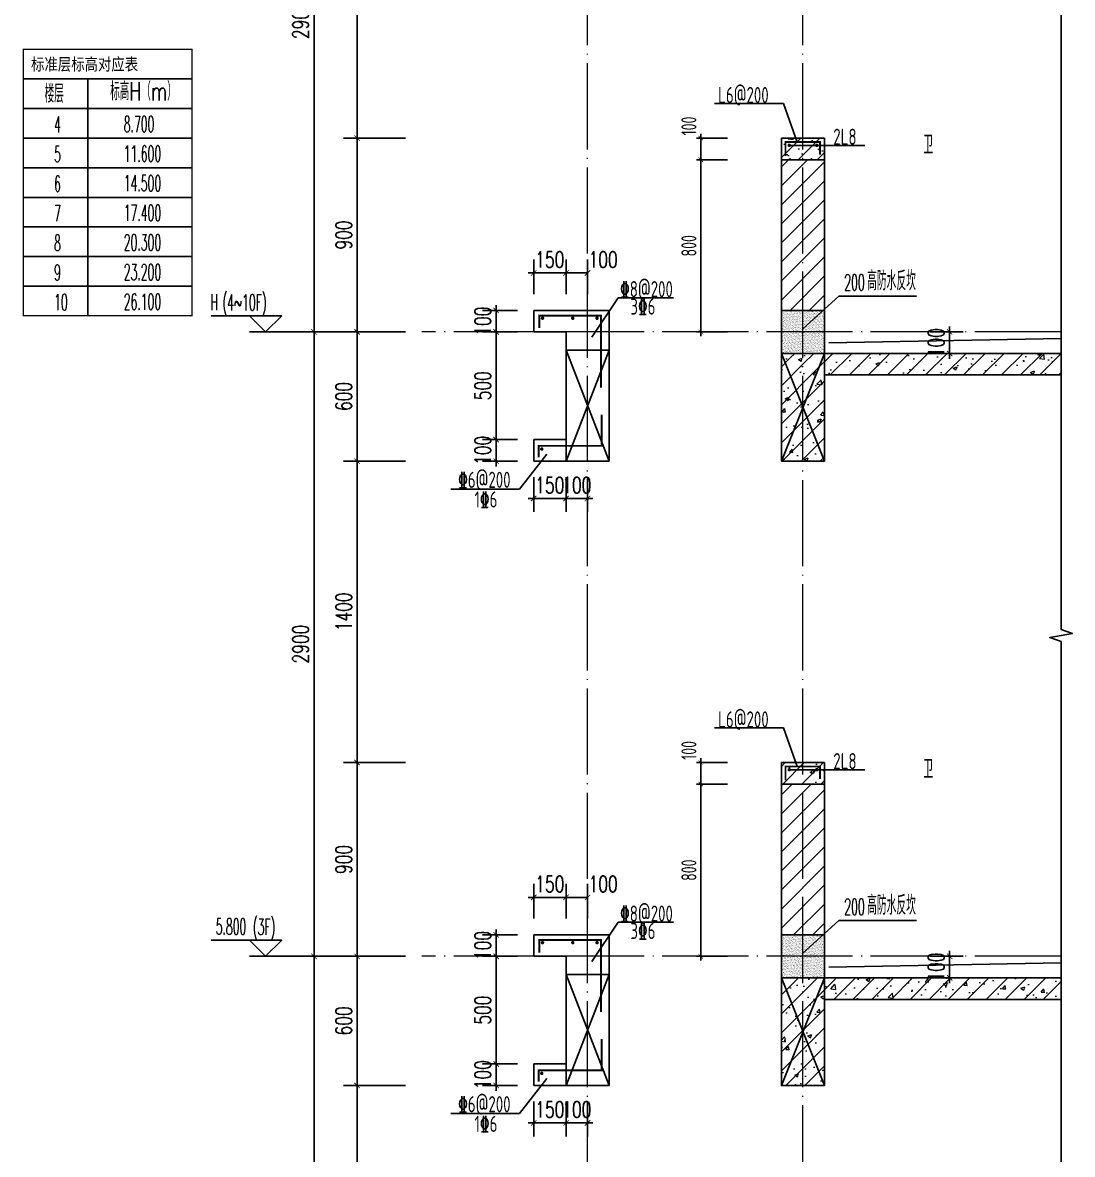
# Model space of a CAD drawing. Extents: x -461650 to 361314, y 245336 to 769729.
# Drawn here: x 307342 to 312216, y 665003 to 670259 of the extents above; entities that cross this region are included whole.
import ezdxf

# ---------------------------------------------------------------- set-up
doc = ezdxf.new("R2010")
doc.units = 0
doc.header["$LTSCALE"] = 1000
doc.linetypes.add('DOTE', pattern=[2.42, 2, -0.2, 0.02, -0.2])
doc.layers.get('0').update_dxf_attribs({"linetype": 'CONTINUOUS'})
doc.layers.get('DEFPOINTS').update_dxf_attribs({"linetype": 'CONTINUOUS'})
for name, color, linetype in [('C-Sheet-图框', 101, 'CONTINUOUS'), ('DIM', 2, 'CONTINUOUS'), ('DIM_ELEV', 3, 'CONTINUOUS'), ('DIM_IDEN', 67, 'CONTINUOUS'), ('DIM_SYMB', 3, 'CONTINUOUS'), ('PUB_DIM', 3, 'CONTINUOUS'), ('PUB_TEXT', 2, 'CONTINUOUS'), ('REIN', 6, 'CONTINUOUS'), ('S-大样-砼线', 7, 'CONTINUOUS'), ('S-引出线', 40, 'CONTINUOUS'), ('TEXT', 2, 'CONTINUOUS'), ('WALL', 5, 'CONTINUOUS'), ('看线', 251, 'CONTINUOUS'), ('立面-看线', 251, 'CONTINUOUS')]:
    doc.layers.add(name, color=color, linetype=linetype)
for name, color, linetype, lineweight in [('DOTE', 19, 'DOTE', 9), ('PUB_HATCH', 8, 'CONTINUOUS', 9), ('内粉刷', 37, 'CONTINUOUS', 9)]:
    doc.layers.add(name, color=color, linetype=linetype, lineweight=lineweight)
doc.styles.add('_TCH_DIM', font='SIMPLEX.shx', dxfattribs={"width": 0.7, "bigfont": 'GBCBIG.shx'})
doc.styles.add('_TCH_DIM_T3', font='SIMPLEX', dxfattribs={"width": 0.705882, "bigfont": 'GBCBIG'})
doc.styles.add('DIM_FONT_T3', font='SIMPLEX', dxfattribs={"width": 0.705882, "bigfont": 'GBCBIG'})
doc.styles.add('TSSD_DIMENSION', font='Tssdeng.shx', dxfattribs={"width": 0.7, "bigfont": 'tssdchn.shx'})
doc.styles.add('TSSD_REIN', font='tssdeng.shx', dxfattribs={"width": 0.7, "height": 300, "bigfont": 'tssdchn.shx'})
doc.styles.add('w', font='tssdeng.shx', dxfattribs={"width": 0.8, "bigfont": 'tssdchn.shx'})
doc.styles.add('宋体', font='', dxfattribs={"height": 50})
doc.styles.get('宋体').set_extended_font_data('SimSun')
doc.dimstyles.new('_TCH_ARCH&&25', dxfattribs={"dimtxt": 74.375, "dimasz": 25, "dimexe": 62.5, "dimexo": 75, "dimgap": 25, "dimtad": 1, "dimdec": 0, "dimzin": 0, "dimdsep": 46, "dimtxsty": '_TCH_DIM_T3', "dimblk": 'ARCHTICK', "dimcen": 0.09, "dimclrt": 7, "dimazin": 0, "dimtfac": 1, "dimtdec": 0, "dimtix": 1, "dimtmove": 2, "dimatfit": 3, "dimldrblk": 'ARCHTICK', "dimfxl": 0, "dimtolj": 1, "dimtzin": 0, "dimarcsym": 0})
doc.dimstyles.new('TSSD_20_20', dxfattribs={"dimtxt": 60, "dimasz": 20, "dimexe": 20, "dimexo": 50, "dimgap": 20, "dimtad": 1, "dimdec": 0, "dimzin": 0, "dimdsep": 46, "dimtxsty": 'TSSD_DIMENSION', "dimblk": 'ARCHTICK', "dimblk1": 'ARCHTICK', "dimblk2": 'ARCHTICK', "dimcen": 0, "dimdle": 20, "dimclrt": 7, "dimadec": 0, "dimazin": 0, "dimtfac": 1, "dimtdec": 0, "dimtix": 1, "dimtmove": 2, "dimatfit": 3, "dimfxl": 0, "dimtolj": 1, "dimtzin": 0, "dimarcsym": 0})
pattern_1 = [(45, (0, 0), (-44.194174, 44.194174), []), (50, (0, 0), (179.315046, -15.688034), [18.75, -206.25]), (355, (0, 0), (-34.687833, 188.048033), [15, -165]), (100.4514, (14.94, -1.3), (144.627345, 172.359886), [15.935047, -175.285528]), (46.1842, (0, 50), (266.81026, -41.379754), [28.125, -309.375]), (96.6356, (22.23, 46.55), (233.665676, 243.52947), [23.90257, -262.92825]), (351.1842, (0, 50), (233.66549, 243.52965), [22.5, -247.5]), (21, (25, 37.5), (149.226763, -100.654723), [18.75, -206.25]), (326, (25, 37.5), (60.828833, 181.28751), [15, -165]), (71.4514, (37.44, 29.11), (210.055657, 80.632624), [15.935047, -175.285528]), (37.5, (0, 0), (3.039964, 83.2234635), [0, -163, 0, -167.5, 0, -165.625]), (7.5, (0, 0), (65.767384, 98.602928), [0, -95.5, 0, -159.25, 0, -63.125]), (327.5, (-55.75, 0), (133.455609, -5.638718), [0, -62.5, 0, -195, 0, -258.75]), (317.5, (-80.75, 0), (145.796542, 25.026246), [0, -81.25, 0, -129.5, 0, -183.75])]

# ---------------------------------------------------------------- blocks, each defined once
blk = doc.blocks.new('A$C4D992532')
at = {"layer": 'C-Sheet-图框', "color": 0}
for p, q in [((-871.8, 1100), (-89.1, 1100)), ((-871.8, 1100), (-89.1, 1100)), ((-571.5, 1100), (-571.5, 0)), ((-871.8, 962.5), (-89.1, 962.5)), ((-871.8, 825), (-89.1, 825)), ((-871.8, 687.5), (-89.1, 687.5)), ((-871.8, 550), (-89.1, 550)), ((-871.8, 412.5), (-89.1, 412.5)), ((-871.8, 275), (-89.1, 275)), ((-871.8, 137.5), (-89.1, 137.5))]:
    blk.add_line(p, q, dxfattribs=at)
at = {"layer": 'C-Sheet-图框', "color": 0, "const_width": 6}
blk.add_lwpolyline([(-871.8, 0), (-89.1, 0), (-89.1, 1237.5), (-871.8, 1237.5)], close=True, dxfattribs=at)
at = {"layer": 'PUB_TEXT', "color": 2, "style": '宋体', "width": 0.8}
blk.add_text('标准层标高对应表', height=56.96, dxfattribs=at).set_placement((-835.8, 1139.9))
at = {"layer": 'PUB_TEXT', "style": '_TCH_DIM'}
for s, height, width, p in [('楼层', 84.4, 0.7, (-772.7, 989.5)), ('标高H（m）', 84.4, 0.7, (-468.2, 1000.6)), ('4', 74.4, 0.494118, (-728.4, 851.3)), ('8.700', 74.38, 0.494118, (-405, 853.2)), ('11.600', 74.38, 0.494118, (-405, 715.7)), ('5', 74.4, 0.494118, (-728.4, 713.8)), ('6', 74.4, 0.494118, (-728.4, 576.3)), ('14.500', 74.38, 0.494118, (-405, 578.2)), ('7', 74.4, 0.494118, (-728.4, 438.8)), ('17.400', 74.38, 0.494118, (-405, 440.7)), ('8', 74.4, 0.494118, (-728.4, 301.3)), ('20.300', 74.38, 0.494118, (-405, 303.2)), ('9', 74.4, 0.494118, (-728.4, 163.8)), ('23.200', 74.38, 0.494118, (-405, 165.7)), ('10', 74.38, 0.494118, (-728.4, 26.3)), ('26.100', 74.38, 0.494118, (-405, 28.2))]:
    blk.add_text(s, height=height, dxfattribs=dict(at, width=width)).set_placement(p)
blk = doc.blocks.new('_ArchTick')
at = {"color": 0, "linetype": 'ByBlock', "const_width": 0.15}
blk.add_lwpolyline([(-0.5, -0.5), (0.5, 0.5)], dxfattribs=at)
blk = doc.blocks.new('*D271')
at = {"layer": 'DEFPOINTS', "color": 0}
for p in [(932450.9, -117186.1), (932625.5, -117186.1), (932625.5, -117286.1)]:
    blk.add_point(p, dxfattribs=at)
at = {"layer": 'PUB_DIM', "color": 0, "lineweight": -2}
for p, q in [((932450.9, -117186.1), (932450.9, -117161.1)), ((932550.5, -117186.1), (932388.4, -117186.1)), ((932450.9, -117286.1), (932450.9, -117186.1)), ((932550.5, -117286.1), (932388.4, -117286.1)), ((932450.9, -117286.1), (932450.9, -117311.1))]:
    blk.add_line(p, q, dxfattribs=at)
at = {"layer": 'PUB_DIM', "color": 0, "lineweight": -2, "xscale": 25, "yscale": 25, "zscale": 25}
for p, rotation in [((932450.9, -117186.1), 270), ((932450.9, -117286.1), 90)]:
    blk.add_blockref('_ArchTick', p, dxfattribs=dict(at, rotation=rotation))
at = {"layer": 'PUB_DIM', "color": 7, "insert": (932388.7, -117236.1), "char_height": 74.38, "attachment_point": 5, "rotation": 90, "style": '_TCH_DIM_T3'}
blk.add_mtext('\\A1;100', dxfattribs=at)
blk = doc.blocks.new('*D272')
at = {"layer": 'DEFPOINTS', "color": 0}
for p in [(932450.9, -117286.1), (932625.5, -117286.1), (932625.5, -117786.1)]:
    blk.add_point(p, dxfattribs=at)
at = {"layer": 'PUB_DIM', "color": 0, "lineweight": -2}
for p, q in [((932550.5, -117286.1), (932388.4, -117286.1)), ((932450.9, -117786.1), (932450.9, -117286.1)), ((932550.5, -117786.1), (932388.4, -117786.1))]:
    blk.add_line(p, q, dxfattribs=at)
at = {"layer": 'PUB_DIM', "color": 0, "lineweight": -2, "xscale": 25, "yscale": 25, "zscale": 25}
for p, rotation in [((932450.9, -117286.1), 90), ((932450.9, -117786.1), 270)]:
    blk.add_blockref('_ArchTick', p, dxfattribs=dict(at, rotation=rotation))
at = {"layer": 'PUB_DIM', "color": 7, "insert": (932388.7, -117536.1), "char_height": 74.38, "attachment_point": 5, "rotation": 90, "style": '_TCH_DIM_T3'}
blk.add_mtext('\\A1;500', dxfattribs=at)
blk = doc.blocks.new('*D273')
at = {"layer": 'DEFPOINTS', "color": 0}
for p in [(932450.9, -117786.1), (932625.5, -117786.1), (932625.5, -117886.1)]:
    blk.add_point(p, dxfattribs=at)
at = {"layer": 'PUB_DIM', "color": 0, "lineweight": -2}
for p, q in [((932550.5, -117786.1), (932388.4, -117786.1)), ((932450.9, -117786.1), (932450.9, -117761.1)), ((932450.9, -117886.1), (932450.9, -117786.1)), ((932550.5, -117886.1), (932388.4, -117886.1)), ((932450.9, -117886.1), (932450.9, -117911.1))]:
    blk.add_line(p, q, dxfattribs=at)
at = {"layer": 'PUB_DIM', "color": 0, "lineweight": -2, "xscale": 25, "yscale": 25, "zscale": 25}
for p, rotation in [((932450.9, -117786.1), 270), ((932450.9, -117886.1), 90)]:
    blk.add_blockref('_ArchTick', p, dxfattribs=dict(at, rotation=rotation))
at = {"layer": 'PUB_DIM', "color": 7, "insert": (932388.7, -117836.1), "char_height": 74.38, "attachment_point": 5, "rotation": 90, "style": '_TCH_DIM_T3'}
blk.add_mtext('\\A1;100', dxfattribs=at)
blk = doc.blocks.new('*D274')
at = {"layer": 'DEFPOINTS', "color": 0}
for p in [(932625.5, -117886.1), (932775.5, -117886.1), (932775.5, -118059.8)]:
    blk.add_point(p, dxfattribs=at)
at = {"layer": 'PUB_DIM', "color": 0, "lineweight": -2}
for p, q in [((932625.5, -117961.1), (932625.5, -118122.3)), ((932775.5, -117961.1), (932775.5, -118122.3)), ((932625.5, -118059.8), (932600.5, -118059.8)), ((932625.5, -118059.8), (932775.5, -118059.8)), ((932775.5, -118059.8), (932800.5, -118059.8))]:
    blk.add_line(p, q, dxfattribs=at)
at = {"layer": 'PUB_DIM', "color": 0, "lineweight": -2, "xscale": 25, "yscale": 25, "zscale": 25}
blk.add_blockref('_ArchTick', (932625.5, -118059.8), dxfattribs=at)
at = {"layer": 'PUB_DIM', "color": 0, "lineweight": -2, "xscale": 25, "yscale": 25, "zscale": 25, "rotation": 180}
blk.add_blockref('_ArchTick', (932775.5, -118059.8), dxfattribs=at)
at = {"layer": 'PUB_DIM', "color": 7, "insert": (932700.5, -117997.6), "char_height": 74.38, "attachment_point": 5, "style": '_TCH_DIM_T3'}
blk.add_mtext('\\A1;150', dxfattribs=at)
blk = doc.blocks.new('*D275')
at = {"layer": 'DEFPOINTS', "color": 0}
for p in [(932775.5, -117886.1), (932875.5, -117886.1), (932875.5, -118059.8)]:
    blk.add_point(p, dxfattribs=at)
at = {"layer": 'PUB_DIM', "color": 0, "lineweight": -2}
for p, q in [((932775.5, -117961.1), (932775.5, -118122.3)), ((932875.5, -117961.1), (932875.5, -118122.3)), ((932775.5, -118059.8), (932750.5, -118059.8)), ((932775.5, -118059.8), (932875.5, -118059.8)), ((932875.5, -118059.8), (932900.5, -118059.8))]:
    blk.add_line(p, q, dxfattribs=at)
at = {"layer": 'PUB_DIM', "color": 0, "lineweight": -2, "xscale": 25, "yscale": 25, "zscale": 25}
blk.add_blockref('_ArchTick', (932775.5, -118059.8), dxfattribs=at)
at = {"layer": 'PUB_DIM', "color": 0, "lineweight": -2, "xscale": 25, "yscale": 25, "zscale": 25, "rotation": 180}
blk.add_blockref('_ArchTick', (932875.5, -118059.8), dxfattribs=at)
at = {"layer": 'PUB_DIM', "color": 7, "insert": (932825.5, -117997.6), "char_height": 74.38, "attachment_point": 5, "style": '_TCH_DIM_T3'}
blk.add_mtext('\\A1;100', dxfattribs=at)
blk = doc.blocks.new('*D276')
at = {"layer": 'DEFPOINTS', "color": 0}
for p in [(934390.7, -117286.1), (934556.7, -117286.1), (934390.7, -117386.1)]:
    blk.add_point(p, dxfattribs=at)
at = {"layer": 'PUB_DIM', "color": 0, "lineweight": -2}
for p, q in [((934556.7, -117286.1), (934556.7, -117261.1)), ((934465.7, -117286.1), (934619.2, -117286.1)), ((934556.7, -117386.1), (934556.7, -117286.1)), ((934465.7, -117386.1), (934619.2, -117386.1)), ((934556.7, -117386.1), (934556.7, -117411.1))]:
    blk.add_line(p, q, dxfattribs=at)
at = {"layer": 'PUB_DIM', "color": 0, "lineweight": -2, "xscale": 25, "yscale": 25, "zscale": 25}
for p, rotation in [((934556.7, -117286.1), 270), ((934556.7, -117386.1), 90)]:
    blk.add_blockref('_ArchTick', p, dxfattribs=dict(at, rotation=rotation))
at = {"layer": 'PUB_DIM', "color": 7, "insert": (934494.5, -117336.1), "char_height": 74.38, "attachment_point": 5, "rotation": 90, "style": '_TCH_DIM_T3'}
blk.add_mtext('\\A1;100', dxfattribs=at)
blk = doc.blocks.new('*D277')
at = {"layer": 'DEFPOINTS', "color": 0}
for p in [(932775.5, -117012.4), (932625.5, -117186.1), (932775.5, -117186.1)]:
    blk.add_point(p, dxfattribs=at)
at = {"layer": 'PUB_DIM', "color": 0, "lineweight": -2}
for p, q in [((932625.5, -117111.1), (932625.5, -116949.9)), ((932775.5, -117111.1), (932775.5, -116949.9)), ((932625.5, -117012.4), (932600.5, -117012.4)), ((932625.5, -117012.4), (932775.5, -117012.4)), ((932775.5, -117012.4), (932800.5, -117012.4))]:
    blk.add_line(p, q, dxfattribs=at)
at = {"layer": 'PUB_DIM', "color": 0, "lineweight": -2, "xscale": 25, "yscale": 25, "zscale": 25}
blk.add_blockref('_ArchTick', (932625.5, -117012.4), dxfattribs=at)
at = {"layer": 'PUB_DIM', "color": 0, "lineweight": -2, "xscale": 25, "yscale": 25, "zscale": 25, "rotation": 180}
blk.add_blockref('_ArchTick', (932775.5, -117012.4), dxfattribs=at)
at = {"layer": 'PUB_DIM', "color": 7, "insert": (932700.5, -116950.2), "char_height": 74.38, "attachment_point": 5, "style": '_TCH_DIM_T3'}
blk.add_mtext('\\A1;150', dxfattribs=at)
blk = doc.blocks.new('*D278')
at = {"layer": 'DEFPOINTS', "color": 0}
for p in [(932875.5, -117012.4), (932775.5, -117186.1), (932875.5, -117186.1)]:
    blk.add_point(p, dxfattribs=at)
at = {"layer": 'PUB_DIM', "color": 0, "lineweight": -2}
for p, q in [((932775.5, -117111.1), (932775.5, -116949.9)), ((932875.5, -117111.1), (932875.5, -116949.9)), ((932775.5, -117012.4), (932875.5, -117012.4))]:
    blk.add_line(p, q, dxfattribs=at)
at = {"layer": 'PUB_DIM', "color": 0, "lineweight": -2, "xscale": 25, "yscale": 25, "zscale": 25, "rotation": 180}
blk.add_blockref('_ArchTick', (932775.5, -117012.4), dxfattribs=at)
at = {"layer": 'PUB_DIM', "color": 0, "lineweight": -2, "xscale": 25, "yscale": 25, "zscale": 25}
blk.add_blockref('_ArchTick', (932875.5, -117012.4), dxfattribs=at)
at = {"layer": 'PUB_DIM', "color": 7, "insert": (932947.9, -116950.2), "char_height": 74.38, "attachment_point": 5, "style": '_TCH_DIM_T3'}
blk.add_mtext('\\A1;100', dxfattribs=at)
blk = doc.blocks.new('*D800')
at = {"layer": 'DEFPOINTS', "color": 0}
for p in [(308894.8, 665323), (309194.8, 665323), (309194.8, 663923)]:
    blk.add_point(p, dxfattribs=at)
at = {"layer": 'PUB_DIM', "color": 0, "lineweight": -2}
for p, q in [((309119.8, 665323), (308832.3, 665323)), ((308894.8, 663923), (308894.8, 665323)), ((309119.8, 663923), (308832.3, 663923))]:
    blk.add_line(p, q, dxfattribs=at)
at = {"layer": 'PUB_DIM', "color": 0, "lineweight": -2, "xscale": 25, "yscale": 25, "zscale": 25}
for p, rotation in [((308894.8, 665323), 90), ((308894.8, 663923), 270)]:
    blk.add_blockref('_ArchTick', p, dxfattribs=dict(at, rotation=rotation))
at = {"layer": 'PUB_DIM', "color": 7, "insert": (308832.6, 664623), "char_height": 74.38, "attachment_point": 5, "rotation": 90, "style": '_TCH_DIM_T3'}
blk.add_mtext('\\A1;1400', dxfattribs=at)
blk = doc.blocks.new('*D801')
at = {"layer": 'DEFPOINTS', "color": 0}
for p in [(308894.8, 665923), (309194.8, 665923), (309194.8, 665323)]:
    blk.add_point(p, dxfattribs=at)
at = {"layer": 'PUB_DIM', "color": 0, "lineweight": -2}
for p, q in [((309119.8, 665923), (308832.3, 665923)), ((308894.8, 665323), (308894.8, 665923)), ((309119.8, 665323), (308832.3, 665323))]:
    blk.add_line(p, q, dxfattribs=at)
at = {"layer": 'PUB_DIM', "color": 0, "lineweight": -2, "xscale": 25, "yscale": 25, "zscale": 25}
for p, rotation in [((308894.8, 665923), 90), ((308894.8, 665323), 270)]:
    blk.add_blockref('_ArchTick', p, dxfattribs=dict(at, rotation=rotation))
at = {"layer": 'PUB_DIM', "color": 7, "insert": (308832.6, 665623), "char_height": 74.38, "attachment_point": 5, "rotation": 90, "style": '_TCH_DIM_T3'}
blk.add_mtext('\\A1;600', dxfattribs=at)
blk = doc.blocks.new('*D802')
at = {"layer": 'DEFPOINTS', "color": 0}
for p in [(308894.8, 666823), (309194.8, 666823), (309194.8, 665923)]:
    blk.add_point(p, dxfattribs=at)
at = {"layer": 'PUB_DIM', "color": 0, "lineweight": -2}
for p, q in [((309119.8, 666823), (308832.3, 666823)), ((308894.8, 665923), (308894.8, 666823)), ((309119.8, 665923), (308832.3, 665923))]:
    blk.add_line(p, q, dxfattribs=at)
at = {"layer": 'PUB_DIM', "color": 0, "lineweight": -2, "xscale": 25, "yscale": 25, "zscale": 25}
for p, rotation in [((308894.8, 666823), 90), ((308894.8, 665923), 270)]:
    blk.add_blockref('_ArchTick', p, dxfattribs=dict(at, rotation=rotation))
at = {"layer": 'PUB_DIM', "color": 7, "insert": (308832.6, 666373), "char_height": 74.38, "attachment_point": 5, "rotation": 90, "style": '_TCH_DIM_T3'}
blk.add_mtext('\\A1;900', dxfattribs=at)
blk = doc.blocks.new('*D803')
at = {"layer": 'DEFPOINTS', "color": 0}
for p in [(308894.8, 668223), (309194.8, 668223), (309194.8, 666823)]:
    blk.add_point(p, dxfattribs=at)
at = {"layer": 'PUB_DIM', "color": 0, "lineweight": -2}
for p, q in [((309119.8, 668223), (308832.3, 668223)), ((308894.8, 666823), (308894.8, 668223)), ((309119.8, 666823), (308832.3, 666823))]:
    blk.add_line(p, q, dxfattribs=at)
at = {"layer": 'PUB_DIM', "color": 0, "lineweight": -2, "xscale": 25, "yscale": 25, "zscale": 25}
for p, rotation in [((308894.8, 668223), 90), ((308894.8, 666823), 270)]:
    blk.add_blockref('_ArchTick', p, dxfattribs=dict(at, rotation=rotation))
at = {"layer": 'PUB_DIM', "color": 7, "insert": (308832.6, 667523), "char_height": 74.38, "attachment_point": 5, "rotation": 90, "style": '_TCH_DIM_T3'}
blk.add_mtext('\\A1;1400', dxfattribs=at)
blk = doc.blocks.new('*D804')
at = {"layer": 'DEFPOINTS', "color": 0}
for p in [(308894.8, 668823), (309194.8, 668823), (309194.8, 668223)]:
    blk.add_point(p, dxfattribs=at)
at = {"layer": 'PUB_DIM', "color": 0, "lineweight": -2}
for p, q in [((309119.8, 668823), (308832.3, 668823)), ((308894.8, 668223), (308894.8, 668823)), ((309119.8, 668223), (308832.3, 668223))]:
    blk.add_line(p, q, dxfattribs=at)
at = {"layer": 'PUB_DIM', "color": 0, "lineweight": -2, "xscale": 25, "yscale": 25, "zscale": 25}
for p, rotation in [((308894.8, 668823), 90), ((308894.8, 668223), 270)]:
    blk.add_blockref('_ArchTick', p, dxfattribs=dict(at, rotation=rotation))
at = {"layer": 'PUB_DIM', "color": 7, "insert": (308832.6, 668523), "char_height": 74.38, "attachment_point": 5, "rotation": 90, "style": '_TCH_DIM_T3'}
blk.add_mtext('\\A1;600', dxfattribs=at)
blk = doc.blocks.new('*D805')
at = {"layer": 'DEFPOINTS', "color": 0}
for p in [(308894.8, 669723), (309194.8, 669723), (309194.8, 668823)]:
    blk.add_point(p, dxfattribs=at)
at = {"layer": 'PUB_DIM', "color": 0, "lineweight": -2}
for p, q in [((309119.8, 669723), (308832.3, 669723)), ((308894.8, 668823), (308894.8, 669723)), ((309119.8, 668823), (308832.3, 668823))]:
    blk.add_line(p, q, dxfattribs=at)
at = {"layer": 'PUB_DIM', "color": 0, "lineweight": -2, "xscale": 25, "yscale": 25, "zscale": 25}
for p, rotation in [((308894.8, 669723), 90), ((308894.8, 668823), 270)]:
    blk.add_blockref('_ArchTick', p, dxfattribs=dict(at, rotation=rotation))
at = {"layer": 'PUB_DIM', "color": 7, "insert": (308832.6, 669273), "char_height": 74.38, "attachment_point": 5, "rotation": 90, "style": '_TCH_DIM_T3'}
blk.add_mtext('\\A1;900', dxfattribs=at)
blk = doc.blocks.new('*D806')
at = {"layer": 'DEFPOINTS', "color": 0}
for p in [(308894.8, 671123), (309194.8, 671123), (309194.8, 669723)]:
    blk.add_point(p, dxfattribs=at)
at = {"layer": 'PUB_DIM', "color": 0, "lineweight": -2}
for p, q in [((309119.8, 671123), (308832.3, 671123)), ((308894.8, 669723), (308894.8, 671123)), ((309119.8, 669723), (308832.3, 669723))]:
    blk.add_line(p, q, dxfattribs=at)
at = {"layer": 'PUB_DIM', "color": 0, "lineweight": -2, "xscale": 25, "yscale": 25, "zscale": 25}
for p, rotation in [((308894.8, 671123), 90), ((308894.8, 669723), 270)]:
    blk.add_blockref('_ArchTick', p, dxfattribs=dict(at, rotation=rotation))
at = {"layer": 'PUB_DIM', "color": 7, "insert": (308832.6, 670423), "char_height": 74.38, "attachment_point": 5, "rotation": 90, "style": '_TCH_DIM_T3'}
blk.add_mtext('\\A1;1400', dxfattribs=at)
blk = doc.blocks.new('*D814')
at = {"layer": 'DEFPOINTS', "color": 0}
for p in [(308694.8, 665923), (309194.8, 665923), (309194.8, 663023)]:
    blk.add_point(p, dxfattribs=at)
at = {"layer": 'PUB_DIM', "color": 0, "lineweight": -2}
for p, q in [((309119.8, 665923), (308632.3, 665923)), ((308694.8, 663023), (308694.8, 665923)), ((309119.8, 663023), (308632.3, 663023))]:
    blk.add_line(p, q, dxfattribs=at)
at = {"layer": 'PUB_DIM', "color": 0, "lineweight": -2, "xscale": 25, "yscale": 25, "zscale": 25}
for p, rotation in [((308694.8, 665923), 90), ((308694.8, 663023), 270)]:
    blk.add_blockref('_ArchTick', p, dxfattribs=dict(at, rotation=rotation))
at = {"layer": 'PUB_DIM', "color": 7, "insert": (308632.6, 664473), "char_height": 74.38, "attachment_point": 5, "rotation": 90, "style": '_TCH_DIM_T3'}
blk.add_mtext('\\A1;2900', dxfattribs=at)
blk = doc.blocks.new('*D815')
at = {"layer": 'DEFPOINTS', "color": 0}
for p in [(308694.8, 668823), (309194.8, 668823), (309194.8, 665923)]:
    blk.add_point(p, dxfattribs=at)
at = {"layer": 'PUB_DIM', "color": 0, "lineweight": -2}
for p, q in [((309119.8, 668823), (308632.3, 668823)), ((308694.8, 665923), (308694.8, 668823)), ((309119.8, 665923), (308632.3, 665923))]:
    blk.add_line(p, q, dxfattribs=at)
at = {"layer": 'PUB_DIM', "color": 0, "lineweight": -2, "xscale": 25, "yscale": 25, "zscale": 25}
for p, rotation in [((308694.8, 668823), 90), ((308694.8, 665923), 270)]:
    blk.add_blockref('_ArchTick', p, dxfattribs=dict(at, rotation=rotation))
at = {"layer": 'PUB_DIM', "color": 7, "insert": (308632.6, 667373), "char_height": 74.38, "attachment_point": 5, "rotation": 90, "style": '_TCH_DIM_T3'}
blk.add_mtext('\\A1;2900', dxfattribs=at)
blk = doc.blocks.new('*D816')
at = {"layer": 'DEFPOINTS', "color": 0}
for p in [(308694.8, 671723), (309194.8, 671723), (309194.8, 668823)]:
    blk.add_point(p, dxfattribs=at)
at = {"layer": 'PUB_DIM', "color": 0, "lineweight": -2}
for p, q in [((309119.8, 671723), (308632.3, 671723)), ((308694.8, 668823), (308694.8, 671723)), ((309119.8, 668823), (308632.3, 668823))]:
    blk.add_line(p, q, dxfattribs=at)
at = {"layer": 'PUB_DIM', "color": 0, "lineweight": -2, "xscale": 25, "yscale": 25, "zscale": 25}
for p, rotation in [((308694.8, 671723), 90), ((308694.8, 668823), 270)]:
    blk.add_blockref('_ArchTick', p, dxfattribs=dict(at, rotation=rotation))
at = {"layer": 'PUB_DIM', "color": 7, "insert": (308632.6, 670273), "char_height": 74.38, "attachment_point": 5, "rotation": 90, "style": '_TCH_DIM_T3'}
blk.add_mtext('\\A1;2900', dxfattribs=at)
blk = doc.blocks.new('20210809.02282059')
at = {"layer": 'REIN', "const_width": 9}
blk.add_lwpolyline([(87484.2, 66580.9), (87484.2, 66644.7), (87644.1, 66644.7), (87644.1, 66586.8)], dxfattribs=at)
at = {"layer": 'REIN', "const_width": 8}
for points in [[(87497.7, 66629.7, 1), (87505.7, 66629.7, 1)], [(87625.1, 66629.7, 1), (87633.1, 66629.7, 1)]]:
    blk.add_lwpolyline(points, format="xyb", close=True, dxfattribs=at)
at = {"layer": 'S-引出线'}
for p, q in [((87474.6, 66823.8), (87154.5, 66823.8)), ((87538.8, 66644.7), (87474.6, 66823.8)), ((87501.7, 66629.7), (87853.3, 66629.7))]:
    blk.add_line(p, q, dxfattribs=at)
at = {"layer": 'TEXT', "style": 'w', "width": 0.7}
for s, p in [('L6@200', (87171.5, 66825.9)), ('2L8', (87706.2, 66632.1))]:
    blk.add_text(s, height=75, rotation=0, dxfattribs=at).set_placement(p)
blk = doc.blocks.new('A$C124E38C7')
at = {"layer": 'REIN'}
for points in [[(411.3, 827.6, 9, 9, 0), (411.3, 885.8, 9, 9, 0), (697.1, 885.8, 9, 9, 0), (697.1, 551.1, 9, 9, 0)], [(407.7, 227.9, 9, 9, 0), (407.7, 280.9, 9, 9, 0), (700.1, 280.9, 9, 9, 0), (700.1, 425.3, 9, 9, 0)]]:
    blk.add_lwpolyline(points, format="xyseb", dxfattribs=at)
at = {"layer": 'REIN', "const_width": 8}
for points in [[(421.8, 873.5, 1), (429.8, 873.5, 1)], [(562.3, 873.5, 1), (570.3, 873.5, 1)], [(674.9, 873.5, 1), (682.9, 873.5, 1)], [(418.3, 266.1, 1), (426.3, 266.1, 1)]]:
    blk.add_lwpolyline(points, format="xyb", close=True, dxfattribs=at)
at = {"layer": 'S-大样-砼线'}
for p, q in [((534.9, 724.9), (734.9, 209.8)), ((734.9, 724.9), (534.9, 209.8))]:
    blk.add_line(p, q, dxfattribs=at)
blk.add_lwpolyline([(734.9, 724.9), (534.9, 724.9), (534.9, 209.8), (734.9, 209.8)], close=True, dxfattribs=at)
at = {"layer": 'S-引出线'}
for points in [[(655.5, 786.1), (777.7, 968.3), (1034.7, 968.3)], [(445.3, 242.7), (318.6, 79.6), (0, 79.6)]]:
    blk.add_lwpolyline(points, dxfattribs=at)
at = {"layer": 'TEXT', "style": 'TSSD_REIN', "width": 0.7}
for s, p in [('%%1328@200', (785.9, 970.9)), ('3%%1326', (833.8, 890.1)), ('%%1326@200', (33.9, 85.5)), ('1%%1326', (110.1, -5.8))]:
    blk.add_text(s, height=75, rotation=0, dxfattribs=at).set_placement(p)
blk = doc.blocks.new('20210809.03232467')
at = {"layer": 'S-大样-砼线'}
for p, q in [((87154.5, 67080.9), (87354.5, 66580.9)), ((87354.5, 67080.9), (87154.5, 66580.9))]:
    blk.add_line(p, q, dxfattribs=at)
blk.add_lwpolyline([(87354.5, 67080.9), (87154.5, 67080.9), (87154.5, 66580.9), (87354.5, 66580.9)], close=True, dxfattribs=at)
blk = doc.blocks.new('*D2024')
at = {"layer": 'DEFPOINTS', "color": 0}
for p in [(310490.4, 666823), (310665, 666823), (310665, 666723)]:
    blk.add_point(p, dxfattribs=at)
at = {"layer": 'DIM', "color": 0, "lineweight": -2}
for p, q in [((310615, 666823), (310470.4, 666823)), ((310490.4, 666703), (310490.4, 666843)), ((310615, 666723), (310470.4, 666723))]:
    blk.add_line(p, q, dxfattribs=at)
at = {"layer": 'DIM', "color": 0, "lineweight": -2, "xscale": 20, "yscale": 20, "zscale": 20}
for p, rotation in [((310490.4, 666823), 90), ((310490.4, 666723), 270)]:
    blk.add_blockref('_ArchTick', p, dxfattribs=dict(at, rotation=rotation))
at = {"layer": 'DIM', "color": 7, "insert": (310435.4, 666879.4), "char_height": 70, "attachment_point": 5, "rotation": 90, "style": 'TSSD_DIMENSION'}
blk.add_mtext('\\A1;100', dxfattribs=at)
blk = doc.blocks.new('*D2025')
at = {"layer": 'DEFPOINTS', "color": 0}
for p in [(310490.4, 669723), (310665, 669723), (310665, 669623)]:
    blk.add_point(p, dxfattribs=at)
at = {"layer": 'DIM', "color": 0, "lineweight": -2}
for p, q in [((310615, 669723), (310470.4, 669723)), ((310490.4, 669603), (310490.4, 669743)), ((310615, 669623), (310470.4, 669623))]:
    blk.add_line(p, q, dxfattribs=at)
at = {"layer": 'DIM', "color": 0, "lineweight": -2, "xscale": 20, "yscale": 20, "zscale": 20}
for p, rotation in [((310490.4, 669723), 90), ((310490.4, 669623), 270)]:
    blk.add_blockref('_ArchTick', p, dxfattribs=dict(at, rotation=rotation))
at = {"layer": 'DIM', "color": 7, "insert": (310435.4, 669779.4), "char_height": 70, "attachment_point": 5, "rotation": 90, "style": 'TSSD_DIMENSION'}
blk.add_mtext('\\A1;100', dxfattribs=at)
blk = doc.blocks.new('*D2028')
at = {"layer": 'DEFPOINTS', "color": 0}
for p in [(310490.4, 669623), (310665, 669623), (310665, 668823)]:
    blk.add_point(p, dxfattribs=at)
at = {"layer": 'DIM', "color": 0, "lineweight": -2}
for p, q in [((310615, 669623), (310470.4, 669623)), ((310490.4, 668803), (310490.4, 669643)), ((310615, 668823), (310470.4, 668823))]:
    blk.add_line(p, q, dxfattribs=at)
at = {"layer": 'DIM', "color": 0, "lineweight": -2, "xscale": 20, "yscale": 20, "zscale": 20}
for p, rotation in [((310490.4, 669623), 90), ((310490.4, 668823), 270)]:
    blk.add_blockref('_ArchTick', p, dxfattribs=dict(at, rotation=rotation))
at = {"layer": 'DIM', "color": 7, "insert": (310435.4, 669223), "char_height": 70, "attachment_point": 5, "rotation": 90, "style": 'TSSD_DIMENSION'}
blk.add_mtext('\\A1;800', dxfattribs=at)
blk = doc.blocks.new('*D2029')
at = {"layer": 'DEFPOINTS', "color": 0}
for p in [(310490.4, 666723), (310665, 666723), (310665, 665923)]:
    blk.add_point(p, dxfattribs=at)
at = {"layer": 'DIM', "color": 0, "lineweight": -2}
for p, q in [((310615, 666723), (310470.4, 666723)), ((310490.4, 665903), (310490.4, 666743)), ((310615, 665923), (310470.4, 665923))]:
    blk.add_line(p, q, dxfattribs=at)
at = {"layer": 'DIM', "color": 0, "lineweight": -2, "xscale": 20, "yscale": 20, "zscale": 20}
for p, rotation in [((310490.4, 666723), 90), ((310490.4, 665923), 270)]:
    blk.add_blockref('_ArchTick', p, dxfattribs=dict(at, rotation=rotation))
at = {"layer": 'DIM', "color": 7, "insert": (310435.4, 666323), "char_height": 70, "attachment_point": 5, "rotation": 90, "style": 'TSSD_DIMENSION'}
blk.add_mtext('\\A1;800', dxfattribs=at)
blk = doc.blocks.new('HFHFHTFHSD')
at = {"layer": 'PUB_HATCH'}
h = blk.add_hatch(dxfattribs=at)
h.set_pattern_fill('钢筋混凝土', color=256, scale=25, style=0)
h.set_pattern_definition(pattern_1)
h.paths.add_polyline_path([(933975.5, -116486.1), (933975.5, -116386.1), (933775.5, -116386.1), (933775.5, -116486.1)])
h = blk.add_hatch(dxfattribs=at)
h.set_pattern_fill('普通砖', color=256, scale=25, style=0)
h.set_pattern_definition([(45, (0, 44.88), (-44.1941915, 44.1941915), [])])
h.paths.add_polyline_path([(933975.5, -117186.1), (933975.5, -116486.1), (933775.5, -116486.1), (933775.5, -117186.1)])
h = blk.add_hatch(dxfattribs=at)
h.set_pattern_fill('钢筋混凝土', color=256, scale=25, style=0)
h.set_pattern_definition(pattern_1)
h.paths.add_polyline_path([(935074.1, -117386.1), (933775.5, -117386.1), (933975.5, -117486.1), (935074.1, -117486.1)])
h = blk.add_hatch(dxfattribs=at)
h.set_pattern_fill('钢筋混凝土', color=256, scale=25, style=0)
h.set_pattern_definition(pattern_1)
h.paths.add_polyline_path([(933975.5, -117886.1), (933975.5, -117486.1), (933775.5, -117386.1), (933775.5, -117886.1)])
at = {"layer": '立面-看线'}
h = blk.add_hatch(dxfattribs=at)
h.set_pattern_fill('碎沙', color=256, scale=4)
h.set_pattern_definition([(37.5, (132722.289, -502748.035), (-0.32000626, 9.78826475), [0, -7.7216, 0, -8.636, 0, -8.255]), (7.5, (132722.29, -502748.035), (8.99046566, 14.33650201), [0, -4.1656, 0, -6.9596, 0, -2.667]), (327.5, (132716.041, -502748.035), (15.819847405, 0.02874369), [0, -2.54, 0, -9.144, 0, -11.938]), (317.5, (132716.041, -502748.035), (15.27112905, 4.45858647), [0, -1.27, 0, -5.9944, 0, -6.858])])
h.paths.add_polyline_path([(933775.5, -117386.1), (933975.5, -117386.1), (933975.5, -117186.1), (933775.5, -117186.1)])
at = {"layer": 'DIM_IDEN'}
for p, q in [((933875.5, -117271.1), (934042.3, -117119.6)), ((934042.3, -117119.6), (934402.5, -117119.6))]:
    blk.add_line(p, q, dxfattribs=at)
at = {"layer": 'WALL'}
for p, q in [((933775.5, -116486.1), (933775.5, -116386.1)), ((933775.5, -116386.1), (933975.5, -116386.1)), ((933975.5, -116486.1), (933975.5, -116386.1)), ((933775.5, -116486.1), (933975.5, -116486.1)), ((933775.5, -117186.1), (933775.5, -116486.1)), ((933975.5, -117186.1), (933975.5, -116486.1)), ((932975.5, -117186.1), (932625.5, -117186.1)), ((932625.5, -117186.1), (932625.5, -117286.1)), ((932975.5, -117886.1), (932975.5, -117186.1)), ((933775.5, -117186.1), (933975.5, -117186.1)), ((932625.5, -117286.1), (932775.5, -117286.1)), ((932775.5, -117286.1), (932775.5, -117786.1)), ((935074.1, -117386.1), (933775.5, -117386.1)), ((933775.5, -117886.1), (933775.5, -117386.1)), ((935074.1, -117486.1), (935074.1, -117386.1)), ((935074.1, -117486.1), (933975.5, -117486.1)), ((933975.5, -117886.1), (933975.5, -117486.1)), ((932775.5, -117786.1), (932625.5, -117786.1)), ((932625.5, -117786.1), (932625.5, -117886.1)), ((932625.5, -117886.1), (932975.5, -117886.1)), ((933775.5, -117886.1), (933975.5, -117886.1))]:
    blk.add_line(p, q, dxfattribs=at)
blk.add_lwpolyline([(933775.5, -117186.1), (933975.5, -117186.1), (933975.5, -117386.1), (933775.5, -117386.1)], close=True, dxfattribs=at)
at = {"layer": '看线', "color": 32}
blk.add_lwpolyline([(935074.1, -117316.1), (933995.5, -117336.1)], dxfattribs=at)
at = {"layer": 'PUB_TEXT', "style": 'DIM_FONT_T3'}
for s, height, width, p in [('卫', 89.4, 0.705882, (934434.7, -116460.5)), ('高防水反坎', 89.36, 0.705882, (934173.2, -117093.3)), ('200', 74.38, 0.49827, (934067.3, -117093.3))]:
    blk.add_text(s, height=height, dxfattribs=dict(at, width=width)).set_placement(p)
at = {"layer": 'PUB_DIM'}
for p1, p2, distance, picture, middle in [((932625.5, -117186.1), (932775.5, -117186.1), 173.7, '*D277', (932700.5, -116950.2)), ((932625.5, -117286.1), (932625.5, -117186.1), 174.6, '*D271', (932388.7, -117236.1)), ((934390.7, -117386.1), (934390.7, -117286.1), -166, '*D276', (934494.5, -117336.1)), ((932625.5, -117786.1), (932625.5, -117286.1), 174.6, '*D272', (932388.7, -117536.1)), ((932625.5, -117886.1), (932625.5, -117786.1), 174.6, '*D273', (932388.7, -117836.1)), ((932625.5, -117886.1), (932775.5, -117886.1), -173.7, '*D274', (932700.5, -117997.6)), ((932775.5, -117886.1), (932875.5, -117886.1), -173.7, '*D275', (932825.5, -117997.6))]:
    dim = blk.add_aligned_dim(p1=p1, p2=p2, distance=distance, dimstyle='_TCH_ARCH&&25', dxfattribs=at)
    dim.commit()
    dim.dimension.update_dxf_attribs({"geometry": picture, "text_midpoint": middle})
dim = blk.add_linear_dim(base=(932875.5, -117012.4), p1=(932775.5, -117186.1), p2=(932875.5, -117186.1), angle=0, dimstyle='_TCH_ARCH&&25', dxfattribs=at)
dim.commit()
dim.dimension.update_dxf_attribs({"geometry": '*D278', "text_midpoint": (932947.9, -116950.2), "dimtype": 161})

msp = doc.modelspace()

# ---------------------------------------------------------------- linework, layer by layer
at = {"layer": 'DIM_ELEV'}
for p, q in [((308544.79, 668897.98), (308216.79, 668897.98)), ((308469.79, 668822.98), (308394.79, 668897.98)), ((308469.79, 668822.98), (308544.79, 668897.98)), ((308894.79, 668822.98), (308394.79, 668822.98)), ((308544.79, 665997.98), (308216.79, 665997.98)), ((308469.79, 665922.98), (308394.79, 665997.98)), ((308469.79, 665922.98), (308544.79, 665997.98)), ((308894.79, 665922.98), (308394.79, 665922.98))]:
    msp.add_line(p, q, dxfattribs=at)
at = {"layer": 'DIM_SYMB'}
msp.add_lwpolyline([(312163.51, 676102.98), (312163.51, 667441.11), (312216.01, 667422), (312111.01, 667403.48), (312163.51, 667384.86), (312163.51, 658722.98)], dxfattribs=at)
at = {"layer": 'DOTE', "color": 1, "linetype": 'DOTE', "ltscale": 0.2}
for p, q in [((309964.99, 659022.98), (309964.99, 676702.98)), ((310964.99, 659022.98), (310964.99, 676702.98)), ((312163.51, 668822.98), (309194.79, 668822.98)), ((312163.51, 665922.98), (309194.79, 665922.98))]:
    msp.add_line(p, q, dxfattribs=at)

# ---------------------------------------------------------------- block references
for name, p in [('A$C4D992532', (308216.79, 668897.98)), ('HFHFHTFHSD', (-622910.54, 786109.06)), ('HFHFHTFHSD', (-622910.54, 783209.06))]:
    msp.add_blockref(name, p)
at = {"layer": 'REIN'}
for p in [(223399.8, 603059.88), (223399.8, 600159.88)]:
    msp.add_blockref('20210809.02282059', p, dxfattribs=at)
at = {"layer": '内粉刷'}
for p in [(309330.07, 668013.08), (309330.07, 665113.08)]:
    msp.add_blockref('A$C124E38C7', p, dxfattribs=at)
at = {"layer": '立面-看线'}
for p in [(223710.47, 601642.05), (223710.47, 598742.05)]:
    msp.add_blockref('20210809.03232467', p, dxfattribs=at)

# ---------------------------------------------------------------- texts
at = {"layer": 'PUB_TEXT', "style": '_TCH_DIM', "width": 0.494118}
for s, height, p in [('H', 74.38, (308214.19, 668924.23)), ('(4~10F)', 74.375, (308269.97, 668923.01)), ('5.800', 74.375, (308238.69, 666024.23)), ('(3F)', 74.375, (308410.84, 666023.01))]:
    msp.add_text(s, height=height, dxfattribs=at).set_placement(p)

# ---------------------------------------------------------------- dimensions: what is measured, and where the dimension line sits
at = {"layer": 'DIM'}
for base, p1, p2, picture, middle in [((310490.38, 669722.98), (310664.99, 669622.98), (310664.99, 669722.98), '*D2025', (310435.38, 669779.43)), ((310490.38, 666822.98), (310664.99, 666722.98), (310664.99, 666822.98), '*D2024', (310435.38, 666879.43))]:
    dim = msp.add_linear_dim(base=base, p1=p1, p2=p2, angle=90, dimstyle='TSSD_20_20', override={"dimtxt": 70}, dxfattribs=at)
    dim.commit()
    dim.dimension.update_dxf_attribs({"geometry": picture, "text_midpoint": middle, "dimtype": 161})
for p1, p2, picture, middle in [((310664.99, 668822.98), (310664.99, 669622.98), '*D2028', (310435.38, 669222.98)), ((310664.99, 665922.98), (310664.99, 666722.98), '*D2029', (310435.38, 666322.98))]:
    dim = msp.add_aligned_dim(p1=p1, p2=p2, distance=174.61, dimstyle='TSSD_20_20', override={"dimtxt": 70}, dxfattribs=at)
    dim.commit()
    dim.dimension.update_dxf_attribs({"geometry": picture, "text_midpoint": middle})
at = {"layer": 'PUB_DIM'}
for p1, p2, distance, picture, middle in [((309194.79, 668822.98), (309194.79, 671722.98), 500, '*D816', (308632.61, 670272.98)), ((309194.79, 669722.98), (309194.79, 671122.98), 300, '*D806', (308832.61, 670422.98)), ((309194.79, 668822.98), (309194.79, 669722.98), 300, '*D805', (308832.61, 669272.98)), ((309194.79, 665922.98), (309194.79, 668822.98), 500, '*D815', (308632.61, 667372.98)), ((309194.79, 668222.98), (309194.79, 668822.98), 300, '*D804', (308832.61, 668522.98)), ((309194.79, 666822.98), (309194.79, 668222.98), 300, '*D803', (308832.61, 667522.98)), ((309194.79, 665922.98), (309194.79, 666822.98), 300, '*D802', (308832.61, 666372.98)), ((309194.79, 663022.98), (309194.79, 665922.98), 500, '*D814', (308632.61, 664472.98)), ((309194.79, 665322.98), (309194.79, 665922.98), 300, '*D801', (308832.61, 665622.98)), ((309194.79, 663922.98), (309194.79, 665322.98), 300, '*D800', (308832.61, 664622.98))]:
    dim = msp.add_aligned_dim(p1=p1, p2=p2, distance=distance, dimstyle='_TCH_ARCH&&25', dxfattribs=at)
    dim.commit()
    dim.dimension.update_dxf_attribs({"geometry": picture, "text_midpoint": middle})

doc.saveas('drawing.dxf')
